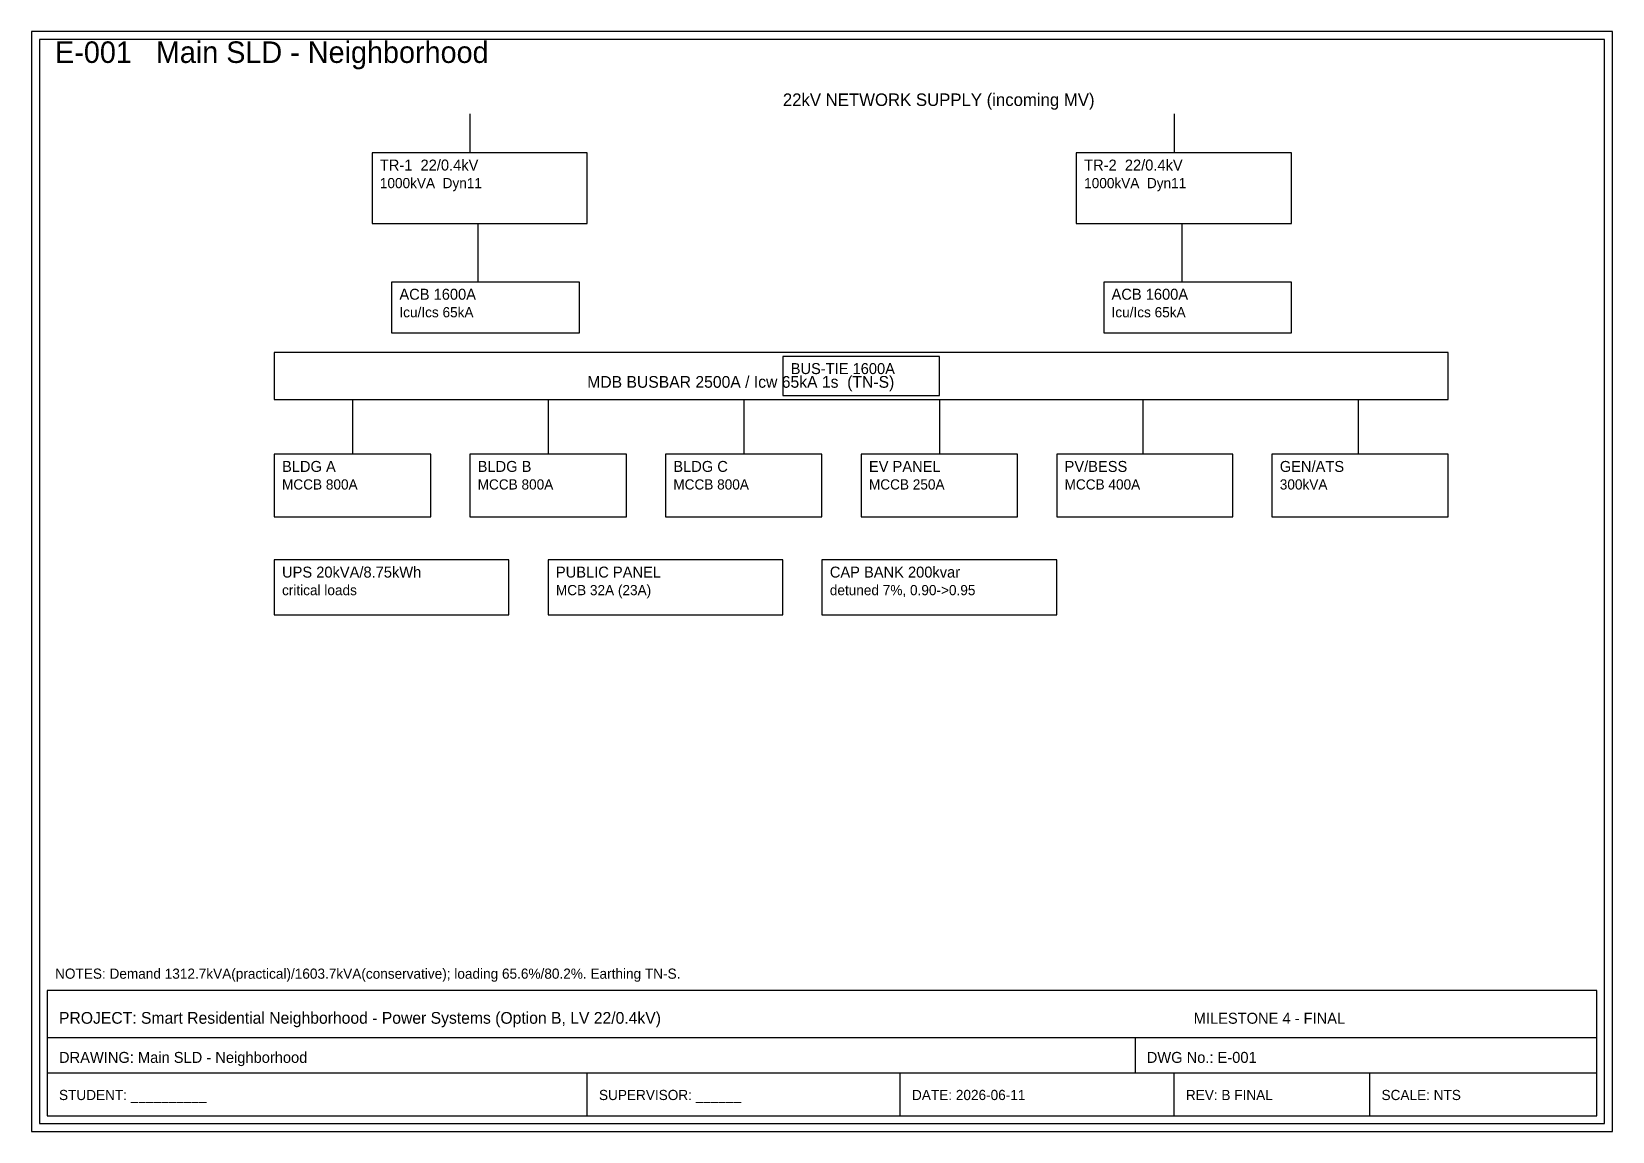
# Model space of a CAD drawing. Header units: millimetres. Extents: x 8 to 412, y 8 to 289.
import ezdxf

# ---------------------------------------------------------------- set-up
doc = ezdxf.new("R2010")
doc.units = ezdxf.units.MM
for name, color, linetype in [('E_CABLES', 3, 'CONTINUOUS'), ('E_DIMENSIONS', 8, 'CONTINUOUS'), ('E_EV', 4, 'CONTINUOUS'), ('E_POWER_FEEDERS', 5, 'CONTINUOUS'), ('E_POWER_MAIN', 1, 'CONTINUOUS'), ('E_PROTECTION', 30, 'CONTINUOUS'), ('E_PV', 2, 'CONTINUOUS'), ('E_TEXT', 7, 'CONTINUOUS'), ('E_TITLE_BLOCK', 7, 'CONTINUOUS'), ('E_UPS_GEN', 8, 'CONTINUOUS')]:
    doc.layers.add(name, color=color, linetype=linetype)

msp = doc.modelspace()

# ---------------------------------------------------------------- linework, layer by layer
at = {"layer": 'E_CABLES'}
for p, q in [((90, 195), (90, 181)), ((140, 195), (140, 181)), ((190, 195), (190, 181)), ((240, 195), (240, 181)), ((292, 195), (292, 181)), ((347, 195), (347, 181))]:
    msp.add_line(p, q, dxfattribs=at)
at = {"layer": 'E_EV'}
for p, q in [((260, 181), (220, 181)), ((220, 181), (220, 165)), ((260, 165), (260, 181)), ((220, 165), (260, 165))]:
    msp.add_line(p, q, dxfattribs=at)
at = {"layer": 'E_POWER_FEEDERS'}
for p, q in [((122, 240), (122, 225)), ((302, 240), (302, 225)), ((110, 181), (70, 181)), ((70, 181), (70, 165)), ((110, 165), (110, 181)), ((160, 181), (120, 181)), ((120, 181), (120, 165)), ((160, 165), (160, 181)), ((210, 181), (170, 181)), ((170, 181), (170, 165)), ((210, 165), (210, 181)), ((70, 165), (110, 165)), ((120, 165), (160, 165)), ((170, 165), (210, 165))]:
    msp.add_line(p, q, dxfattribs=at)
at = {"layer": 'E_POWER_MAIN'}
for p, q in [((120, 268), (120, 258)), ((300, 268), (300, 258)), ((150, 258), (95, 258)), ((95, 258), (95, 240)), ((150, 240), (150, 258)), ((330, 258), (275, 258)), ((275, 258), (275, 240)), ((330, 240), (330, 258)), ((95, 240), (150, 240)), ((275, 240), (330, 240)), ((370, 207), (70, 207)), ((70, 207), (70, 195)), ((370, 195), (370, 207)), ((70, 195), (370, 195))]:
    msp.add_line(p, q, dxfattribs=at)
at = {"layer": 'E_PROTECTION'}
for p, q in [((148, 225), (100, 225)), ((100, 225), (100, 212)), ((148, 212), (148, 225)), ((330, 225), (282, 225)), ((282, 225), (282, 212)), ((330, 212), (330, 225)), ((100, 212), (148, 212)), ((282, 212), (330, 212)), ((240, 206), (200, 206)), ((200, 206), (200, 196)), ((240, 196), (240, 206)), ((200, 196), (240, 196)), ((200, 154), (140, 154)), ((140, 154), (140, 140)), ((200, 140), (200, 154)), ((270, 154), (210, 154)), ((210, 154), (210, 140)), ((270, 140), (270, 154)), ((140, 140), (200, 140)), ((210, 140), (270, 140))]:
    msp.add_line(p, q, dxfattribs=at)
at = {"layer": 'E_PV'}
for p, q in [((315, 181), (270, 181)), ((270, 181), (270, 165)), ((315, 165), (315, 181)), ((270, 165), (315, 165))]:
    msp.add_line(p, q, dxfattribs=at)
at = {"layer": 'E_TITLE_BLOCK'}
for p, q in [((412, 289), (8, 289)), ((8, 289), (8, 8)), ((410, 287), (10, 287)), ((10, 287), (10, 10)), ((410, 10), (410, 287)), ((412, 8), (412, 289)), ((408, 44), (12, 44)), ((12, 44), (12, 12)), ((408, 12), (408, 44)), ((12, 32), (408, 32)), ((290, 32), (290, 23)), ((12, 23), (408, 23)), ((150, 12), (150, 23)), ((230, 12), (230, 23)), ((300, 12), (300, 23)), ((350, 12), (350, 23)), ((10, 10), (410, 10)), ((12, 12), (408, 12)), ((8, 8), (412, 8))]:
    msp.add_line(p, q, dxfattribs=at)
at = {"layer": 'E_UPS_GEN'}
for p, q in [((370, 181), (325, 181)), ((325, 181), (325, 165)), ((370, 165), (370, 181)), ((325, 165), (370, 165)), ((130, 154), (70, 154)), ((70, 154), (70, 140)), ((130, 140), (130, 154)), ((70, 140), (130, 140))]:
    msp.add_line(p, q, dxfattribs=at)

# ---------------------------------------------------------------- texts
at = {"layer": 'E_DIMENSIONS'}
msp.add_text('NOTES: Demand 1312.7kVA(practical)/1603.7kVA(conservative); loading 65.6%/80.2%. Earthing TN-S.', height=2.6, dxfattribs=at).set_placement((14, 47))
at = {"layer": 'E_POWER_MAIN'}
for s, height, p in [('22kV NETWORK SUPPLY (incoming MV)', 3.2, (200, 270)), ('MDB BUSBAR 2500A / Icw 65kA 1s  (TN-S)', 3, (150, 198))]:
    msp.add_text(s, height=height, dxfattribs=at).set_placement(p)
at = {"layer": 'E_TEXT'}
for s, height, p in [('TR-1  22/0.4kV', 2.8, (97, 253.5)), ('TR-2  22/0.4kV', 2.8, (277, 253.5)), ('1000kVA  Dyn11', 2.6, (97, 249)), ('1000kVA  Dyn11', 2.6, (277, 249)), ('ACB 1600A', 2.8, (102, 220.5)), ('ACB 1600A', 2.8, (284, 220.5)), ('Icu/Ics 65kA', 2.6, (102, 216)), ('Icu/Ics 65kA', 2.6, (284, 216)), ('BUS-TIE 1600A', 2.8, (202, 201.5)), ('BLDG A', 2.8, (72, 176.5)), ('BLDG B', 2.8, (122, 176.5)), ('BLDG C', 2.8, (172, 176.5)), ('EV PANEL', 2.8, (222, 176.5)), ('PV/BESS', 2.8, (272, 176.5)), ('GEN/ATS', 2.8, (327, 176.5)), ('MCCB 800A', 2.6, (72, 172)), ('MCCB 800A', 2.6, (122, 172)), ('MCCB 800A', 2.6, (172, 172)), ('MCCB 250A', 2.6, (222, 172)), ('MCCB 400A', 2.6, (272, 172)), ('300kVA', 2.6, (327, 172)), ('UPS 20kVA/8.75kWh', 2.8, (72, 149.5)), ('PUBLIC PANEL', 2.8, (142, 149.5)), ('CAP BANK 200kvar', 2.8, (212, 149.5)), ('critical loads', 2.6, (72, 145)), ('MCB 32A (23A)', 2.6, (142, 145)), ('detuned 7%, 0.90->0.95', 2.6, (212, 145))]:
    msp.add_text(s, height=height, dxfattribs=at).set_placement(p)
at = {"layer": 'E_TITLE_BLOCK'}
for s, height, p in [('E-001   Main SLD - Neighborhood', 5.5, (14, 281)), ('PROJECT: Smart Residential Neighborhood - Power Systems (Option B, LV 22/0.4kV)', 3, (15, 35.5)), ('MILESTONE 4 - FINAL', 2.8, (305, 35.5)), ('DRAWING: Main SLD - Neighborhood', 2.8, (15, 25.5)), ('DWG No.: E-001', 2.8, (293, 25.5)), ('STUDENT: __________', 2.6, (15, 16)), ('SUPERVISOR: ______', 2.6, (153, 16)), ('DATE: 2026-06-11', 2.6, (233, 16)), ('REV: B FINAL', 2.6, (303, 16)), ('SCALE: NTS', 2.6, (353, 16))]:
    msp.add_text(s, height=height, dxfattribs=at).set_placement(p)

doc.saveas('drawing.dxf')
